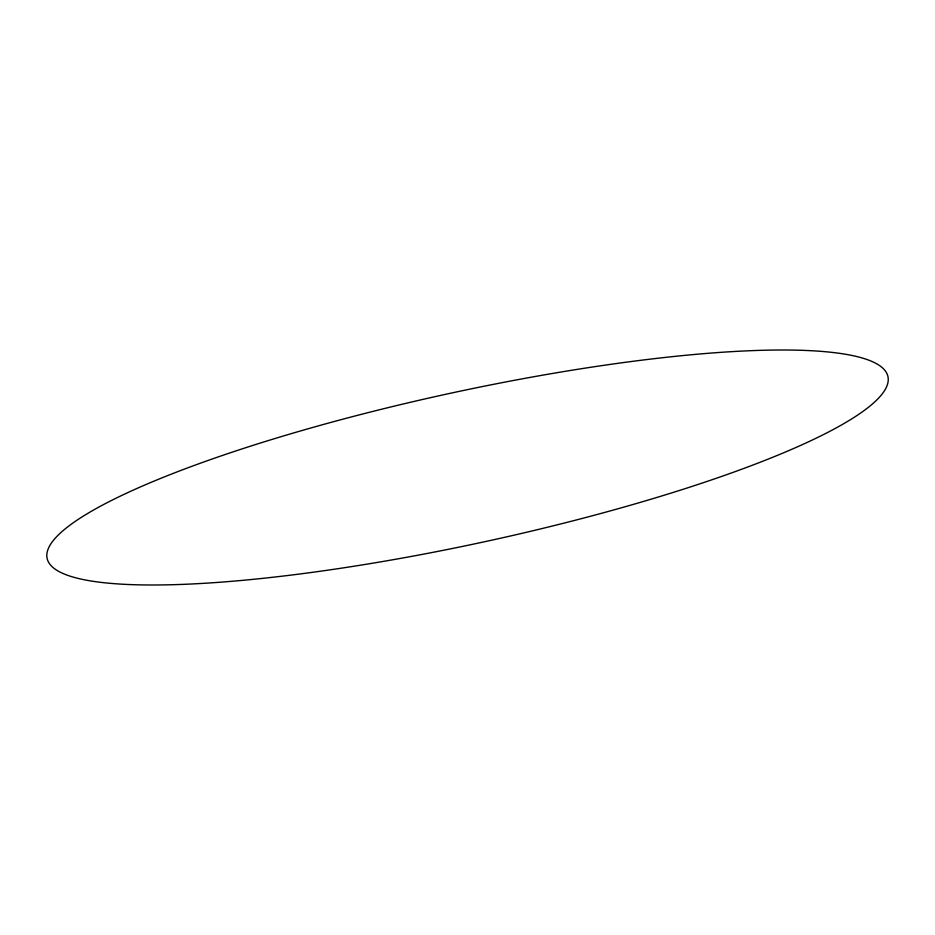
<?xml version="1.0" encoding="UTF-8"?>
<svg xmlns="http://www.w3.org/2000/svg" width="935" height="935" viewBox="0 0 935 935"><rect width="100%" height="100%" fill="white"/><g stroke="black" fill="none" stroke-linecap="round" stroke-linejoin="round"><path stroke-width="1.4" d="M270.566 577.503A430.158 76.179 -12.2 0 0 887.969 376.723A430.158 76.179 -12.2 0 0 243.965 448.274A430.158 76.179 -12.2 0 0 270.566 577.503"/></g></svg>
